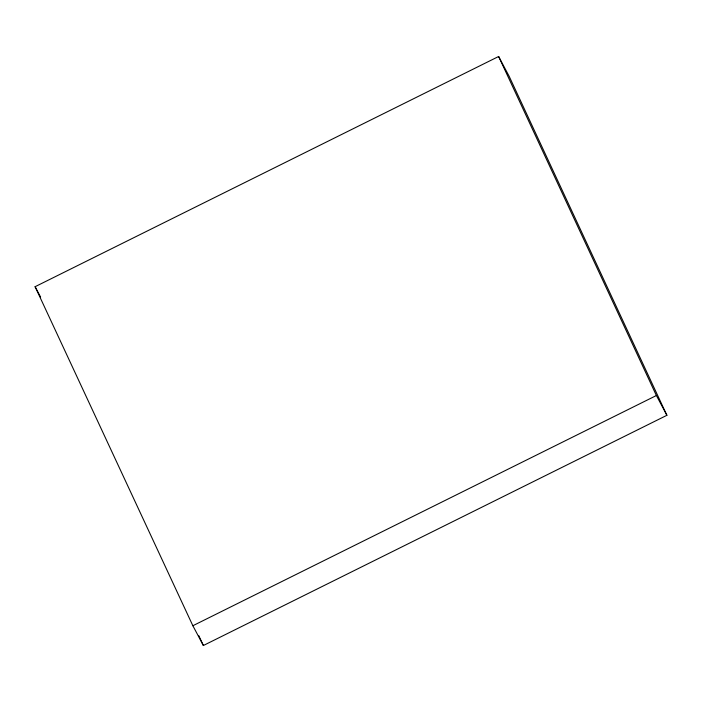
<?xml version="1.0" encoding="UTF-8"?>
<svg xmlns="http://www.w3.org/2000/svg" width="702" height="702" viewBox="0 0 702 702"><rect width="100%" height="100%" fill="white"/><g stroke="black" fill="none" stroke-linecap="round" stroke-linejoin="round"><path stroke-width="1.05" d="M35.1 286.706L498.631 56.493L509.143 76.264L666.9 415.294L203.369 645.507L192.857 625.736L35.1 286.706L40.611 297.069M192.857 625.736L656.388 395.516L666.9 415.294M498.631 56.493L656.388 395.516M198.754 635.6L203.369 645.507"/></g></svg>
